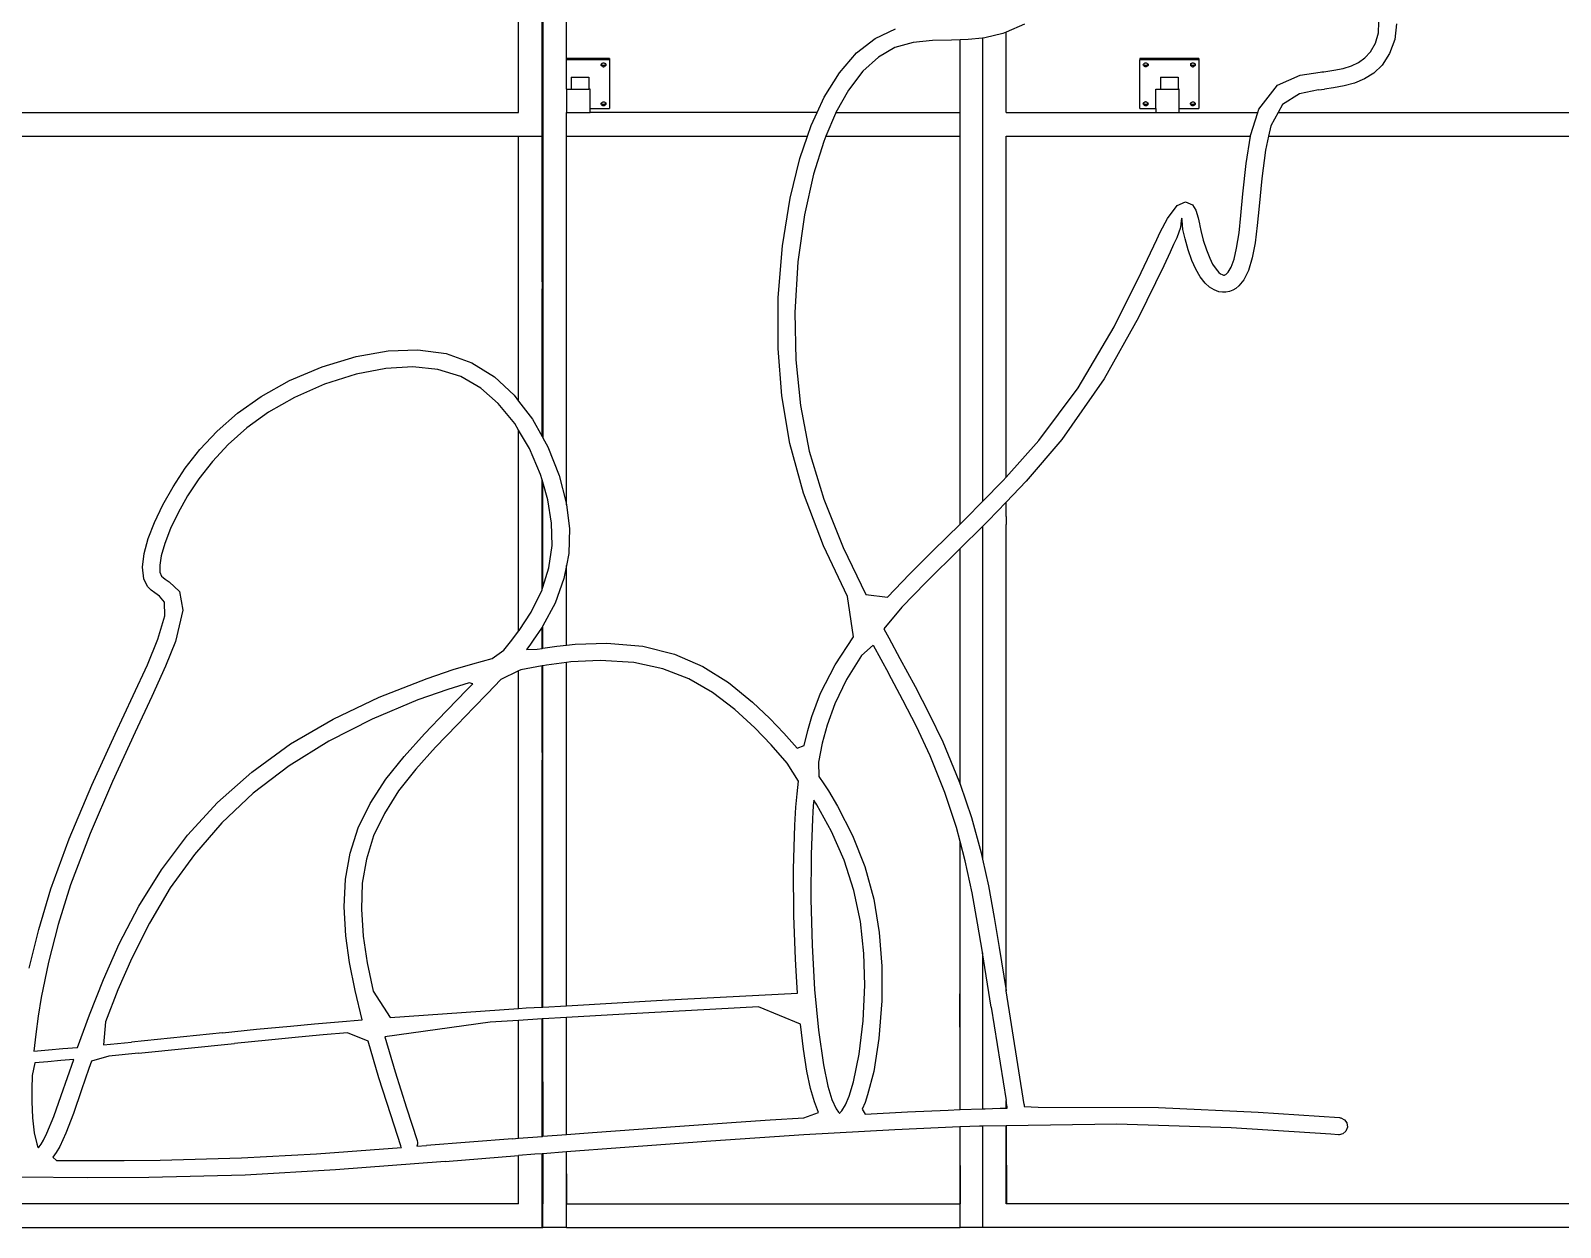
# Model space of a CAD drawing. Extents: x -1736 to 1778, y -667 to 1015.
# Drawn here: x -418 to 880, y -667 to 349 of the extents above; entities that cross this region are included whole.
import ezdxf

# ---------------------------------------------------------------- set-up
doc = ezdxf.new("R2010")
doc.units = 0
doc.layers.get('0').update_dxf_attribs({"linetype": 'CONTINUOUS'})

msp = doc.modelspace()

# ---------------------------------------------------------------- linework, layer by layer
for p, q in [((-4.1, 279.3), (-4.1, 995.1)), ((15.9, 259.3), (15.9, 995.1)), ((15.9, 259.3), (15.9, 995.1)), ((16.5, 801.3), (16.5, 3.3)), ((36.5, 325.1), (36.5, 781.3)), ((425.1, 354.3), (409.6, 347.6)), ((725.6, 347), (725.8, 356.2)), ((740.7, 354.6), (739.4, 341.3)), ((282.7, 330), (298.4, 342.3)), ((298.4, 342.3), (315.6, 350.3)), ((330.8, 338.8), (315.1, 334.5)), ((347, 340.4), (330.8, 338.8)), ((363.1, 340.8), (347, 340.4)), ((370.5, 341), (363.1, 340.8)), ((377.3, 341.3), (370.5, 341)), ((370.5, 279.3), (370.5, 341)), ((389.5, 342.5), (377.3, 341.3)), ((391.6, 342.7), (389.5, 342.5)), ((389.5, 342.5), (389.5, -50.9)), ((406.7, 346.4), (391.6, 342.7)), ((409.5, 347.6), (406.7, 346.4)), ((409.5, 279.3), (409.5, 347.6)), ((409.6, 347.6), (409.5, 347.6)), ((409.6, 279.3), (409.6, 347.6)), ((718.8, 330.9), (723.1, 338.3)), ((723.1, 338.3), (725.6, 347)), ((739.4, 341.3), (735, 329.4)), ((73, 325.1), (36.5, 325.1)), ((36.5, 324), (36.5, 325.1)), ((73, 325.1), (73, 324)), ((268.1, 313.1), (282.7, 330)), ((301.2, 326.5), (288.1, 314.6)), ((315.1, 334.5), (301.2, 326.5)), ((573, 325.1), (523, 325.1)), ((523, 325.1), (523, 324)), ((573, 325.1), (573, 324)), ((708.7, 321.8), (714.1, 325.7)), ((714.1, 325.7), (718.8, 330.9)), ((735, 329.4), (728.7, 319.7)), ((73, 324), (36.5, 324)), ((36.5, 299.3), (36.5, 324)), ((66, 320.1), (66.1, 320.4)), ((66, 320.1), (66, 319.7)), ((66.1, 319.2), (66, 319.7)), ((66.1, 320.5), (66.4, 320.9)), ((66.1, 320.4), (66.1, 320.5)), ((66.4, 320), (66.1, 320.4)), ((66.1, 320.4), (66.1, 320.4)), ((66.4, 318.9), (66.1, 319.2)), ((66.4, 320.9), (66.8, 321.2)), ((66.8, 319.7), (66.4, 320)), ((66.8, 318.6), (66.4, 318.9)), ((66.8, 321.2), (67.2, 321.4)), ((67.2, 319.5), (66.8, 319.7)), ((67.2, 318.3), (66.8, 318.6)), ((67.2, 321.4), (67.7, 321.5)), ((67.7, 319.4), (67.2, 319.5)), ((67.7, 318.2), (67.2, 318.3)), ((67.7, 321.5), (68.3, 321.5)), ((68.3, 319.4), (67.7, 319.4)), ((67.7, 318.2), (68.3, 318.2)), ((68.3, 321.5), (68.8, 321.4)), ((68.8, 319.5), (68.3, 319.4)), ((68.8, 318.3), (68.3, 318.2)), ((68.8, 321.4), (69.2, 321.2)), ((69.2, 319.7), (68.8, 319.5)), ((69.2, 318.6), (68.8, 318.3)), ((69.2, 321.2), (69.6, 320.9)), ((69.6, 320), (69.2, 319.7)), ((69.6, 318.9), (69.2, 318.6)), ((69.6, 320.9), (69.8, 320.5)), ((69.8, 320.4), (69.6, 320)), ((69.8, 319.2), (69.6, 318.9)), ((69.8, 320.5), (69.9, 320.4)), ((69.9, 320.4), (69.8, 320.4)), ((70, 319.7), (69.8, 319.2)), ((69.9, 320.4), (70, 320.1)), ((70, 320.1), (70, 319.7)), ((73, 324), (73, 282.7)), ((255.2, 292.3), (268.1, 313.1)), ((288.1, 314.6), (275.8, 298.4)), ((573, 324), (523, 324)), ((523, 282.7), (523, 324)), ((526, 319.9), (526.1, 320.3)), ((526.1, 319.4), (526, 319.9)), ((526.1, 320.3), (526.2, 320.4)), ((526.3, 319), (526.1, 319.4)), ((526.2, 320.4), (526.3, 320.7)), ((526.3, 320.2), (526.2, 320.4)), ((526.3, 320.7), (526.6, 321)), ((526.6, 319.8), (526.3, 320.2)), ((526.6, 318.7), (526.3, 319)), ((526.6, 321), (527, 321.3)), ((527, 319.6), (526.6, 319.8)), ((527, 318.4), (526.6, 318.7)), ((527, 321.3), (527.5, 321.5)), ((527.5, 319.4), (527, 319.6)), ((527.5, 318.3), (527, 318.4)), ((527.5, 321.5), (528, 321.5)), ((528, 319.3), (527.5, 319.4)), ((528, 318.2), (527.5, 318.3)), ((528, 321.5), (528.5, 321.5)), ((528.5, 319.4), (528, 319.3)), ((528.5, 318.3), (528, 318.2)), ((528.5, 321.5), (529, 321.3)), ((529, 319.6), (528.5, 319.4)), ((529, 318.4), (528.5, 318.3)), ((529, 321.3), (529.4, 321)), ((529.4, 319.8), (529, 319.6)), ((529.4, 318.7), (529, 318.4)), ((529.4, 321), (529.8, 320.7)), ((529.8, 320.2), (529.4, 319.8)), ((529.8, 319), (529.4, 318.7)), ((529.8, 320.7), (529.9, 320.4)), ((529.9, 320.4), (529.8, 320.2)), ((530, 319.4), (529.8, 319)), ((529.9, 320.4), (530, 320.3)), ((530, 320.3), (530, 319.9)), ((530, 319.9), (530, 319.4)), ((566, 320.1), (566.2, 320.4)), ((566, 320.1), (566, 319.7)), ((566.2, 319.2), (566, 319.7)), ((566.2, 320.5), (566.4, 320.9)), ((566.2, 320.4), (566.2, 320.5)), ((566.4, 320), (566.2, 320.4)), ((566.2, 320.4), (566.2, 320.4)), ((566.4, 318.9), (566.2, 319.2)), ((566.4, 320.9), (566.8, 321.2)), ((566.8, 319.7), (566.4, 320)), ((566.8, 318.6), (566.4, 318.9)), ((566.8, 321.2), (567.3, 321.4)), ((567.3, 319.5), (566.8, 319.7)), ((567.3, 318.3), (566.8, 318.6)), ((567.3, 321.4), (567.8, 321.5)), ((567.8, 319.4), (567.3, 319.5)), ((567.8, 318.2), (567.3, 318.3)), ((567.8, 321.5), (568.3, 321.5)), ((568.3, 319.4), (567.8, 319.4)), ((567.8, 318.2), (568.3, 318.2)), ((568.3, 321.5), (568.8, 321.4)), ((568.8, 319.5), (568.3, 319.4)), ((568.8, 318.3), (568.3, 318.2)), ((568.8, 321.4), (569.2, 321.2)), ((569.2, 319.7), (568.8, 319.5)), ((569.2, 318.6), (568.8, 318.3)), ((569.2, 321.2), (569.6, 320.9)), ((569.6, 320), (569.2, 319.7)), ((569.6, 318.9), (569.2, 318.6)), ((569.6, 320.9), (569.9, 320.5)), ((569.9, 320.4), (569.6, 320)), ((569.9, 319.2), (569.6, 318.9)), ((569.9, 320.5), (569.9, 320.4)), ((569.9, 320.4), (569.9, 320.4)), ((569.9, 320.4), (570, 320.1)), ((570, 319.7), (569.9, 319.2)), ((570, 320.1), (570, 319.7)), ((573, 324), (573, 282.7)), ((659.2, 311), (676.1, 313.6)), ((676.1, 313.6), (677.6, 313.8)), ((677.6, 313.8), (679.3, 314)), ((679.3, 314), (687.7, 315.2)), ((687.7, 315.2), (695.6, 316.8)), ((695.6, 316.8), (702.7, 319)), ((702.7, 319), (708.7, 321.8)), ((721.7, 312.9), (713.8, 307.9)), ((728.7, 319.7), (721.7, 312.9)), ((36.5, 299.3), (36.5, 279.3)), ((36.5, 299.3), (40.5, 299.3)), ((40.5, 309.5), (55.5, 309.5)), ((40.5, 309.5), (40.5, 299.3)), ((40.5, 299.3), (55.5, 299.3)), ((55.5, 309.5), (55.5, 299.3)), ((56.5, 299.3), (55.5, 299.3)), ((56.5, 282.7), (56.5, 299.3)), ((536.5, 299.3), (540.5, 299.3)), ((536.5, 282.7), (536.5, 299.3)), ((540.5, 309.5), (555.5, 309.5)), ((540.5, 309.5), (540.5, 299.3)), ((540.5, 299.3), (555.5, 299.3)), ((555.5, 309.5), (555.5, 299.3)), ((556.5, 299.3), (555.5, 299.3)), ((556.5, 282.7), (556.5, 299.3)), ((624, 282.3), (639.8, 302.5)), ((639.8, 302.5), (659.2, 311)), ((674.6, 298.7), (658.5, 295.3)), ((674.6, 298.7), (679.7, 299.3)), ((687.4, 300.3), (679.7, 299.3)), ((696.5, 302), (687.4, 300.3)), ((705.3, 304.3), (696.5, 302)), ((713.8, 307.9), (705.3, 304.3)), ((66, 286.9), (66.1, 287.3)), ((66, 286.9), (66, 286.5)), ((66.2, 286), (66, 286.5)), ((66.1, 287.4), (66.3, 287.7)), ((66.2, 287.2), (66.1, 287.4)), ((66.1, 287.3), (66.1, 287.4)), ((66.5, 286.8), (66.2, 287.2)), ((66.5, 285.7), (66.2, 286)), ((66.3, 287.7), (66.7, 288)), ((66.9, 286.5), (66.5, 286.8)), ((66.9, 285.4), (66.5, 285.7)), ((66.7, 288), (67.1, 288.3)), ((67.4, 286.3), (66.9, 286.5)), ((67.1, 288.3), (67.6, 288.4)), ((67.9, 286.3), (67.4, 286.3)), ((67.6, 288.4), (68.1, 288.4)), ((68.4, 286.3), (67.9, 286.3)), ((68.1, 288.4), (68.6, 288.4)), ((68.9, 286.4), (68.4, 286.3)), ((68.6, 288.4), (69.1, 288.2)), ((69.3, 286.7), (68.9, 286.4)), ((69.1, 288.2), (69.5, 287.9)), ((69.7, 287), (69.3, 286.7)), ((69.7, 285.9), (69.3, 285.6)), ((69.5, 287.9), (69.8, 287.5)), ((69.9, 287.3), (69.7, 287)), ((69.9, 286.3), (69.7, 285.9)), ((69.8, 287.5), (69.9, 287.3)), ((69.9, 287.3), (70, 287.1)), ((70, 286.7), (69.9, 286.3)), ((70, 287.1), (70, 286.7)), ((249.2, 279.3), (255.2, 292.3)), ((275.8, 298.4), (265.1, 279.3)), ((526, 286.7), (526.1, 287.1)), ((526.1, 286.3), (526, 286.7)), ((526.1, 287.1), (526.2, 287.3)), ((526.4, 285.9), (526.1, 286.3)), ((526.2, 287.5), (526.5, 287.9)), ((526.2, 287.3), (526.2, 287.5)), ((526.4, 287), (526.2, 287.3)), ((526.7, 286.7), (526.4, 287)), ((526.7, 285.6), (526.4, 285.9)), ((526.5, 287.9), (526.9, 288.2)), ((527.1, 286.4), (526.7, 286.7)), ((526.9, 288.2), (527.4, 288.4)), ((527.6, 286.3), (527.1, 286.4)), ((527.4, 288.4), (527.9, 288.4)), ((528.1, 286.3), (527.6, 286.3)), ((528.4, 288.4), (527.9, 288.4)), ((528.7, 286.3), (528.1, 286.3)), ((528.4, 288.4), (528.9, 288.3)), ((529.1, 286.5), (528.7, 286.3)), ((528.9, 288.3), (529.4, 288)), ((529.5, 286.8), (529.1, 286.5)), ((529.5, 285.7), (529.1, 285.4)), ((529.4, 288), (529.7, 287.7)), ((529.8, 287.2), (529.5, 286.8)), ((529.8, 286), (529.5, 285.7)), ((529.7, 287.7), (529.9, 287.4)), ((529.9, 287.4), (529.8, 287.2)), ((530, 286.5), (529.8, 286)), ((529.9, 287.4), (529.9, 287.3)), ((529.9, 287.3), (530, 286.9)), ((530, 286.5), (530, 286.9)), ((566, 286.9), (566.1, 287.3)), ((566, 286.9), (566.1, 286.5)), ((566.1, 287.3), (566.2, 287.4)), ((566.2, 286), (566.1, 286.5)), ((566.2, 287.4), (566.4, 287.7)), ((566.2, 287.2), (566.2, 287.4)), ((566.5, 286.8), (566.2, 287.2)), ((566.5, 285.7), (566.2, 286)), ((566.4, 287.7), (566.7, 288)), ((566.9, 286.5), (566.5, 286.8)), ((566.9, 285.4), (566.5, 285.7)), ((566.7, 288), (567.1, 288.3)), ((567.4, 286.3), (566.9, 286.5)), ((567.1, 288.3), (567.6, 288.4)), ((567.9, 286.3), (567.4, 286.3)), ((567.6, 288.4), (568.1, 288.4)), ((568.4, 286.3), (567.9, 286.3)), ((568.1, 288.4), (568.7, 288.4)), ((568.9, 286.4), (568.4, 286.3)), ((568.7, 288.4), (569.1, 288.2)), ((569.4, 286.7), (568.9, 286.4)), ((569.1, 288.2), (569.5, 287.9)), ((569.7, 287), (569.4, 286.7)), ((569.7, 285.9), (569.4, 285.6)), ((569.5, 287.9), (569.8, 287.5)), ((569.9, 287.3), (569.7, 287)), ((569.9, 286.3), (569.7, 285.9)), ((569.8, 287.5), (569.9, 287.3)), ((569.9, 287.3), (570, 287.1)), ((570, 286.7), (569.9, 286.3)), ((570, 287.1), (570, 286.7)), ((644, 286.1), (640.3, 279.3)), ((658.5, 295.3), (644, 286.1)), ((-461.9, 279.3), (-4.1, 279.3)), ((36.5, 259.3), (36.5, 279.3)), ((36.5, 279.3), (56.5, 279.3)), ((56.5, 282.7), (73, 282.7)), ((56.5, 279.3), (56.5, 282.7)), ((249.2, 279.3), (56.5, 279.3)), ((67.4, 285.2), (66.9, 285.4)), ((67.9, 285.1), (67.4, 285.2)), ((68.4, 285.2), (67.9, 285.1)), ((68.9, 285.3), (68.4, 285.2)), ((69.3, 285.6), (68.9, 285.3)), ((244.2, 268.4), (249.2, 279.3)), ((264.7, 278.6), (256.6, 259.3)), ((265.1, 279.3), (264.7, 278.6)), ((265.1, 279.3), (370.5, 279.3)), ((370.5, 259.3), (370.5, 279.3)), ((409.5, 279.3), (409.6, 279.3)), ((409.6, 279.3), (536.5, 279.3)), ((523, 282.7), (536.5, 282.7)), ((527.1, 285.3), (526.7, 285.6)), ((527.6, 285.2), (527.1, 285.3)), ((528.1, 285.1), (527.6, 285.2)), ((528.7, 285.2), (528.1, 285.1)), ((529.1, 285.4), (528.7, 285.2)), ((536.5, 282.7), (536.5, 279.3)), ((536.5, 279.3), (556.5, 279.3)), ((556.5, 282.7), (573, 282.7)), ((556.5, 279.3), (556.5, 282.7)), ((556.5, 279.3), (623.1, 279.3)), ((567.4, 285.2), (566.9, 285.4)), ((567.9, 285.1), (567.4, 285.2)), ((568.4, 285.2), (567.9, 285.1)), ((568.9, 285.3), (568.4, 285.2)), ((569.4, 285.6), (568.9, 285.3)), ((617, 260), (623.1, 279.3)), ((623.1, 279.3), (624, 282.3)), ((640.3, 279.3), (634.2, 268)), ((640.3, 279.3), (1684, 279.3)), ((241.1, 259.3), (244.2, 268.4)), ((616.9, 259.3), (617, 260)), ((634.2, 268), (632.2, 259.3)), ((-1239.7, 259.3), (-4.1, 259.3)), ((-4.1, 34.5), (-4.1, 259.3)), ((-4.1, 259.3), (15.9, 259.3)), ((15.9, 136.5), (15.9, 259.3)), ((36.5, 259.3), (241.1, 259.3)), ((36.5, -53.7), (36.5, 259.3)), ((234.6, 240.3), (241.1, 259.3)), ((254.8, 254.9), (246.2, 227.2)), ((256.6, 259.3), (254.8, 254.9)), ((256.6, 259.3), (370.5, 259.3)), ((370.5, -70.1), (370.5, 259.3)), ((409.5, -30.2), (409.5, 259.3)), ((409.6, 259.3), (409.5, 259.3)), ((409.6, 259.3), (616.9, 259.3)), ((409.6, -30.2), (409.6, 259.3)), ((613.2, 236.1), (616.9, 259.3)), ((629.6, 247.5), (626.5, 223.4)), ((632.2, 259.3), (629.6, 247.5)), ((632.2, 259.3), (1684, 259.3)), ((226.3, 206.6), (234.6, 240.3)), ((610.5, 210.3), (613.2, 236.1)), ((246.2, 227.2), (238.5, 192.6)), ((626.5, 223.4), (624.2, 199.9)), ((608.8, 192.1), (610.5, 210.3)), ((219.7, 166.3), (226.3, 206.6)), ((546.5, 189.5), (554.8, 200.4)), ((554.8, 200.4), (561.9, 203.5)), ((561.9, 203.5), (567.6, 201.1)), ((567.6, 201.1), (570.7, 196.4)), ((570.7, 196.4), (572.6, 189.9)), ((624.2, 199.9), (622.6, 183.6)), ((238.5, 192.6), (232.9, 152.7)), ((540.3, 177.7), (546.5, 189.5)), ((558.1, 187.6), (557.5, 181.7)), ((558.6, 189.6), (558.1, 187.6)), ((559, 188), (558.6, 189.6)), ((559.2, 184), (559, 188)), ((559.6, 180.2), (559.2, 184)), ((572.6, 189.9), (573.6, 185)), ((573.6, 185), (573.9, 183.2)), ((573.9, 183.2), (574.7, 179.3)), ((607.2, 177.2), (608.8, 192.1)), ((622.6, 183.6), (620.8, 168.7)), ((524.3, 143.5), (537.4, 171.6)), ((537.4, 171.6), (540.3, 177.7)), ((554.4, 173.1), (551.7, 167.5)), ((557.5, 181.7), (554.4, 173.1)), ((561.4, 172.2), (559.6, 180.2)), ((564, 162.9), (561.4, 172.2)), ((574.7, 179.3), (576.8, 171)), ((576.8, 171), (579.5, 162.7)), ((605.2, 164.2), (607.2, 177.2)), ((216.1, 122.5), (219.7, 166.3)), ((548.7, 160.9), (543.3, 149.3)), ((551.7, 167.5), (548.7, 160.9)), ((567.2, 153.7), (564, 162.9)), ((579.5, 162.7), (582.3, 155.7)), ((603, 154.8), (605.2, 164.2)), ((618.5, 156), (615.2, 145.2)), ((620.8, 168.7), (618.5, 156)), ((232.9, 152.7), (230.4, 109.7)), ((501.3, 97.5), (524.3, 143.5)), ((543.3, 149.3), (521.9, 105.3)), ((570.5, 146.4), (567.2, 153.7)), ((574.2, 140), (570.5, 146.4)), ((582.3, 155.7), (584.8, 150.6)), ((584.8, 150.6), (587.7, 146.4)), ((587.7, 146.4), (590.1, 143.7)), ((590.1, 143.7), (591.6, 142.5)), ((596.6, 142.4), (597.9, 143.8)), ((597.9, 143.8), (600.6, 148.2)), ((600.6, 148.2), (603, 154.8)), ((615.2, 145.2), (611.2, 137.3)), ((15.9, 136.5), (15.9, 136.5)), ((15.9, 136.4), (15.9, 136.5)), ((15.9, 136.2), (15.9, 136.4)), ((15.9, 135.9), (15.9, 136.2)), ((15.9, 135.7), (15.9, 135.9)), ((15.9, 135.7), (15.9, 135.3)), ((15.9, 135.3), (15.9, 135)), ((15.9, 135), (15.9, 134.6)), ((15.9, 134.6), (15.9, 134.2)), ((15.9, 134.2), (15.9, 133.7)), ((15.9, 133.7), (15.9, 133.3)), ((15.9, 133.3), (15.9, 132.8)), ((15.9, 132.8), (15.9, 132.4)), ((15.9, 132.4), (15.9, 131.9)), ((15.9, 131.9), (15.9, 131.6)), ((15.9, 131.6), (15.9, 131.1)), ((15.9, 131.1), (15.9, 130.8)), ((15.9, 130.8), (15.9, 130.4)), ((15.9, 130.4), (15.9, 130.2)), ((15.9, 130.2), (15.9, 129.9)), ((15.9, 129.9), (15.9, 129.8)), ((578.5, 134.6), (574.2, 140)), ((582.2, 131.2), (578.5, 134.6)), ((586, 128.8), (582.2, 131.2)), ((591.6, 142.5), (593, 141.8)), ((593, 141.8), (594, 141.4)), ((594, 141.4), (594.4, 141.4)), ((594.4, 141.4), (594.9, 141.4)), ((594.9, 141.4), (595.3, 141.6)), ((595.3, 141.6), (595.9, 141.9)), ((595.9, 141.9), (596.6, 142.4)), ((604.5, 130), (601.9, 128.5)), ((607.1, 132.2), (604.5, 130)), ((611.2, 137.3), (607.1, 132.2)), ((15.9, 129.8), (15.9, 129.6)), ((15.9, 129.6), (15.9, 129.6)), ((15.9, 4.3), (15.9, 129.6)), ((15.9, 4.4), (15.9, 129.6)), ((216.1, 79.2), (216.1, 122.5)), ((590.1, 127.3), (586, 128.8)), ((593.2, 126.8), (590.1, 127.3)), ((596.1, 126.8), (593.2, 126.8)), ((599.1, 127.4), (596.1, 126.8)), ((601.9, 128.5), (599.1, 127.4)), ((230.4, 109.7), (231.2, 69.5)), ((521.9, 105.3), (492.7, 53.2)), ((470.6, 45.8), (501.3, 97.5)), ((-114.8, 77.2), (-89.6, 78)), ((-89.6, 78), (-65.6, 74.8)), ((219.3, 38.9), (216.1, 79.2)), ((-170.9, 63.6), (-141.9, 72.4)), ((-141.9, 72.4), (-114.8, 77.2)), ((-65.6, 74.8), (-43.8, 66.9)), ((-43.8, 66.9), (-24.6, 54.9)), ((231.2, 69.5), (235.2, 30.7)), ((-198.4, 51.8), (-170.9, 63.6)), ((-141.8, 57.4), (-168.8, 48.8)), ((-116.6, 62.2), (-141.8, 57.4)), ((-93.9, 63.5), (-116.6, 62.2)), ((-72.5, 61.3), (-93.9, 63.5)), ((-53.2, 55.2), (-72.5, 61.3)), ((-36.2, 45.3), (-53.2, 55.2)), ((-24.6, 54.9), (-7.9, 39.4)), ((492.7, 53.2), (456.9, 1.8)), ((-222.5, 38.3), (-198.4, 51.8)), ((-168.8, 48.8), (-194.2, 37.6)), ((-21.3, 32.3), (-36.2, 45.3)), ((-7.9, 39.4), (-4.1, 34.5)), ((437.3, 0.9), (470.6, 45.8)), ((-242.6, 24.1), (-222.5, 38.3)), ((-194.2, 37.6), (-216.2, 25)), ((-7.4, 15.3), (-21.3, 32.3)), ((-4.1, 34.5), (7.7, 19.2)), ((226.1, -1.5), (219.3, 38.9)), ((235.2, 30.7), (242.6, -8.1)), ((-259.8, 9), (-242.6, 24.1)), ((-216.2, 25), (-234.6, 11.7)), ((-4.1, 9.8), (-7.4, 15.3)), ((7.7, 19.2), (15.9, 4.4)), ((-274.5, -6.7), (-259.8, 9)), ((-234.6, 11.7), (-250.4, -2.3)), ((-4.1, -160.9), (-4.1, 9.8)), ((5.1, -5.7), (-4.1, 9.8)), ((15.9, 4.4), (15.9, 4.3)), ((15.9, 4.3), (16.5, 3.3)), ((16.5, 3.3), (20.7, -4.3)), ((409.6, -30.2), (437.3, 0.9)), ((456.9, 1.8), (426.6, -33.5)), ((-287, -22.5), (-274.5, -6.7)), ((-250.4, -2.3), (-263.9, -16.8)), ((14.6, -28), (5.1, -5.7)), ((20.7, -4.3), (30.3, -28.8)), ((237.6, -43.8), (226.1, -1.5)), ((242.6, -8.1), (254.8, -48.8)), ((-297.3, -38.3), (-287, -22.5)), ((-263.9, -16.8), (-275.3, -31.5)), ((-306, -53.7), (-297.3, -38.3)), ((-275.3, -31.5), (-285, -46.1)), ((15.9, -32.4), (14.6, -28)), ((15.9, -125.4), (15.9, -32.4)), ((15.9, -32.5), (15.9, -32.4)), ((15.9, -125.3), (15.9, -32.5)), ((16.5, -34.5), (15.9, -32.5)), ((16.5, -123.4), (16.5, -34.5)), ((20.8, -49.4), (16.5, -34.5)), ((30.3, -28.8), (36.3, -51.8)), ((389.5, -50.9), (407, -33)), ((407, -33), (409.5, -30.2)), ((409.5, -30.2), (409.6, -30.2)), ((426.6, -33.5), (409.6, -51.3)), ((-285, -46.1), (-293, -60.3)), ((23.9, -69.1), (20.8, -49.4)), ((36.3, -51.8), (36.5, -53.7)), ((254.7, -88.4), (237.6, -43.8)), ((254.8, -48.8), (271.4, -89.9)), ((375.2, -65.5), (389.5, -50.9)), ((409.5, -51.3), (394.4, -67.1)), ((409.6, -51.3), (409.5, -51.3)), ((409.5, -63.4), (409.5, -51.3)), ((409.5, -63.4), (409.6, -51.3)), ((-313.1, -68.5), (-306, -53.7)), ((-293, -60.3), (-299.4, -73.8)), ((36.5, -53.7), (39, -73.6)), ((409.5, -63.4), (409.5, -63.6)), ((409.5, -63.6), (409.5, -63.9)), ((409.5, -63.9), (409.5, -64.5)), ((409.5, -64.5), (409.5, -70)), ((-318.4, -82.2), (-313.1, -68.5)), ((-299.4, -73.8), (-304.3, -86.3)), ((24.3, -88.2), (23.9, -69.1)), ((39, -73.6), (38.4, -95)), ((347.8, -92.5), (370.5, -70.1)), ((370.5, -70.1), (375.2, -65.5)), ((389.5, -71.9), (370.5, -90.7)), ((394.4, -67.1), (389.5, -71.9)), ((389.5, -71.9), (389.5, -354.5)), ((409.5, -70), (409.5, -70.3)), ((409.5, -70.4), (409.5, -70.3)), ((409.5, -465.9), (409.5, -70.4)), ((409.6, -466.1), (409.5, -70.4)), ((-321.8, -94.9), (-318.4, -82.2)), ((-304.3, -86.3), (-307.3, -96.9)), ((21.6, -107), (24.3, -88.2)), ((275, -131.3), (254.7, -88.4)), ((271.4, -89.9), (290.5, -129.6)), ((341.4, -119.5), (370.5, -90.7)), ((370.5, -290.7), (370.5, -90.7)), ((-323.2, -106.6), (-321.8, -94.9)), ((-307.3, -96.9), (-308.5, -104.8)), ((38.4, -95), (36.5, -105.2)), ((327.7, -112.5), (347.8, -92.5)), ((-322, -116.4), (-323.2, -106.6)), ((-318.9, -122.8), (-322, -116.4)), ((-308.5, -104.8), (-308.4, -110.7)), ((-308.4, -110.7), (-307, -114.1)), ((-307, -114.1), (-305.8, -115.4)), ((-305.8, -115.4), (-304.1, -116.6)), ((-304.1, -116.6), (-300.5, -118.9)), ((16.5, -123.4), (21.6, -107)), ((34.4, -116.2), (26.8, -137.2)), ((36.5, -105.2), (34.4, -116.2)), ((36.5, -172.8), (36.5, -105.2)), ((308.9, -132), (327.7, -112.5)), ((-315.9, -126), (-318.9, -122.8)), ((-312.7, -128.4), (-315.9, -126)), ((-308.8, -131), (-312.7, -128.4)), ((-300.5, -118.9), (-291.9, -127.2)), ((-291.9, -127.2), (-288.9, -143.1)), ((6.6, -144.6), (15.8, -125.8)), ((15.8, -125.8), (15.9, -125.4)), ((15.9, -125.3), (16.5, -123.4)), ((15.9, -125.4), (15.9, -125.3)), ((290.5, -129.6), (308.9, -132)), ((341.4, -119.5), (321.1, -140.4)), ((-304.6, -136.3), (-308.8, -131)), ((-304.4, -147.9), (-304.6, -136.3)), ((26.8, -137.2), (16.5, -156.2)), ((280.2, -165.7), (275, -131.3)), ((321.1, -140.4), (305.9, -158.9)), ((-310.2, -167.6), (-304.4, -147.9)), ((-288.9, -143.1), (-295.3, -169.5)), ((-3.6, -160.3), (6.6, -144.6)), ((-319.1, -189.3), (-310.2, -167.6)), ((-16.7, -176.9), (-9.9, -168.6)), ((-9.9, -168.6), (-4.1, -160.9)), ((-4.1, -160.9), (-3.6, -160.3)), ((8.4, -168.6), (5.5, -172.6)), ((15.4, -158.2), (8.4, -168.6)), ((15.9, -157.4), (15.4, -158.2)), ((16.5, -156.2), (15.9, -157.4)), ((15.9, -175.5), (15.9, -157.4)), ((15.9, -175.5), (15.9, -157.4)), ((15.9, -157.4), (15.9, -157.4)), ((16.5, -175.4), (16.5, -156.2)), ((264.4, -189.4), (280.2, -165.7)), ((305.9, -158.9), (310.1, -166.6)), ((310.1, -166.6), (319.5, -184)), ((-295.3, -169.5), (-303.7, -190.6)), ((-26.4, -184.1), (-16.7, -176.9)), ((5.5, -172.6), (2.5, -176.5)), ((2.5, -176.5), (11.8, -176.1)), ((11.8, -176.1), (15.9, -175.5)), ((15.9, -175.5), (16.5, -175.4)), ((15.9, -175.5), (15.9, -175.5)), ((16.5, -175.4), (28.3, -173.6)), ((28.3, -173.6), (36.5, -172.8)), ((36.5, -172.8), (44, -172)), ((44, -172), (70.8, -171)), ((70.8, -171), (101.3, -173.7)), ((101.3, -173.7), (128.2, -180.5)), ((128.2, -180.5), (152.1, -190.9)), ((286.8, -181.6), (274.1, -201.9)), ((296.7, -172.7), (286.8, -181.6)), ((296.7, -172.7), (309.7, -196.6)), ((-331, -215.4), (-319.1, -189.3)), ((-303.7, -190.6), (-315.2, -216.2)), ((-81.8, -200.9), (-59.7, -193.5)), ((-59.7, -193.5), (-42.9, -188.5)), ((-42.9, -188.5), (-26.4, -184.1)), ((-4.1, -194.6), (-19.2, -201.8)), ((-2.1, -193.6), (-4.1, -194.6)), ((-4.1, -481.2), (-4.1, -194.6)), ((15.9, -190.4), (-2.1, -193.6)), ((16.5, -190.2), (15.9, -190.4)), ((15.9, -190.4), (15.9, -190.4)), ((15.9, -263.5), (15.9, -190.4)), ((15.9, -263.5), (15.9, -190.4)), ((19.6, -189.7), (16.5, -190.2)), ((16.5, -468.7), (16.5, -190.2)), ((36.5, -187.5), (19.6, -189.7)), ((40.2, -187), (36.5, -187.5)), ((36.5, -478.8), (36.5, -187.5)), ((65.2, -185.7), (40.2, -187)), ((93.6, -187.4), (65.2, -185.7)), ((118.4, -192.7), (93.6, -187.4)), ((140.4, -201.3), (118.4, -192.7)), ((152.1, -190.9), (173.9, -204.5)), ((252.1, -213.5), (264.4, -189.4)), ((319.5, -184), (332.4, -207.8)), ((-122.4, -216.8), (-81.8, -200.9)), ((-55, -207.4), (-64.1, -210.3)), ((-46, -204.7), (-55, -207.4)), ((-49.1, -211.9), (-42.9, -205.5)), ((-42.9, -205.5), (-46, -204.7)), ((-19.2, -201.8), (-30.4, -213.7)), ((160.5, -213), (140.4, -201.3)), ((173.9, -204.5), (194.3, -221)), ((274.1, -201.9), (264.2, -222.6)), ((321.9, -219.5), (309.7, -196.6)), ((-346.3, -248.3), (-331, -215.4)), ((-315.2, -216.2), (-329.3, -246.5)), ((-161.4, -235.4), (-122.4, -216.8)), ((-89.5, -219.2), (-128.2, -235.4)), ((-64.1, -210.3), (-89.5, -219.2)), ((-65.5, -228.7), (-55.3, -218.3)), ((-55.3, -218.3), (-49.1, -211.9)), ((-30.4, -213.7), (-42, -225.7)), ((179.3, -227.4), (160.5, -213)), ((244.7, -233.2), (252.1, -213.5)), ((333.4, -241.7), (321.9, -219.5)), ((332.4, -207.8), (344.4, -230.9)), ((-84, -247.9), (-65.5, -228.7)), ((-42, -225.7), (-56.3, -240.3)), ((196.3, -242.9), (179.3, -227.4)), ((194.3, -221), (209.2, -235.1)), ((241.2, -245.3), (244.7, -233.2)), ((264.2, -222.6), (257.7, -240.6)), ((344.4, -230.9), (355.9, -254.8)), ((-329.3, -246.5), (-348.6, -288.4)), ((-197.6, -256.5), (-161.4, -235.4)), ((-128.2, -235.4), (-165.1, -254.1)), ((-56.3, -240.3), (-74.5, -259.2)), ((210.2, -257.3), (196.3, -242.9)), ((209.2, -235.1), (220.9, -247.3)), ((238.2, -257.8), (241.2, -245.3)), ((257.7, -240.6), (253.6, -255.9)), ((345.1, -266.7), (333.4, -241.7)), ((-366.2, -291.7), (-346.3, -248.3)), ((-230.5, -280.4), (-197.6, -256.5)), ((-165.1, -254.1), (-198.9, -275.1)), ((-101.3, -267.1), (-84, -247.9)), ((-74.5, -259.2), (-91.2, -277.9)), ((223.7, -272.8), (210.2, -257.3)), ((220.9, -247.3), (232.3, -260.2)), ((232.3, -260.2), (238.2, -257.8)), ((253.6, -255.9), (250.4, -272.1)), ((355.9, -254.8), (369.5, -287.8)), ((-116.8, -286.5), (-101.3, -267.1)), ((15.9, -263.5), (15.9, -263.5)), ((15.9, -263.6), (15.9, -263.5)), ((15.9, -263.8), (15.9, -263.6)), ((15.9, -263.8), (15.9, -264)), ((15.9, -264), (15.9, -264.3)), ((15.9, -264.3), (15.9, -264.6)), ((15.9, -264.6), (15.9, -265)), ((15.9, -265), (15.9, -265.4)), ((15.9, -265.4), (15.9, -265.8)), ((15.9, -265.8), (15.9, -266.2)), ((15.9, -266.2), (15.9, -266.7)), ((15.9, -266.7), (15.9, -267.1)), ((15.9, -267.1), (15.9, -267.7)), ((15.9, -267.7), (15.9, -268)), ((15.9, -268), (15.9, -268.5)), ((15.9, -268.5), (15.9, -268.9)), ((15.9, -268.9), (15.9, -269.3)), ((15.9, -269.3), (15.9, -269.6)), ((15.9, -269.6), (15.9, -269.9)), ((15.9, -269.9), (15.9, -270.1)), ((15.9, -270.1), (15.9, -270.3)), ((15.9, -270.3), (15.9, -270.4)), ((15.9, -270.4), (15.9, -270.4)), ((15.9, -479.9), (15.9, -270.4)), ((15.9, -479.9), (15.9, -270.4)), ((250.4, -272.1), (250.8, -284.3)), ((357.6, -297.9), (345.1, -266.7)), ((-259.5, -306.3), (-230.5, -280.4)), ((-198.9, -275.1), (-229.2, -298.4)), ((-91.2, -277.9), (-105.9, -296.5)), ((233.3, -288.1), (223.7, -272.8)), ((250.8, -284.3), (254.9, -290.4)), ((-385.4, -337.2), (-366.2, -291.7)), ((-348.6, -288.4), (-367.7, -332.6)), ((-229.2, -298.4), (-255.8, -323.5)), ((-130, -307.1), (-116.8, -286.5)), ((-105.9, -296.5), (-118, -315.6)), ((232.2, -299), (233.3, -288.1)), ((254.9, -290.4), (258.9, -296.5)), ((258.9, -296.5), (266.6, -309.4)), ((367.4, -327.6), (357.6, -297.9)), ((369.5, -287.8), (370.5, -290.7)), ((370.5, -290.7), (380.1, -319.1)), ((-284.9, -334), (-259.5, -306.3)), ((-140.1, -327.8), (-130, -307.1)), ((230.3, -325.6), (231.2, -310.3)), ((231.2, -310.3), (232.2, -299)), ((246, -309.1), (245.6, -314.5)), ((246.5, -304.3), (246, -309.1)), ((247.3, -305.6), (246.5, -304.3)), ((248.1, -306.9), (247.3, -305.6)), ((248.9, -308.2), (248.1, -306.9)), ((261.5, -330.9), (248.9, -308.2)), ((266.6, -309.4), (279.3, -334.2)), ((-255.8, -323.5), (-279.2, -350.3)), ((-118, -315.6), (-127.1, -334.7)), ((245.3, -320), (244.1, -350.3)), ((245.6, -314.5), (245.3, -320)), ((380.1, -319.1), (388.3, -348.9)), ((-400.9, -379.5), (-385.4, -337.2)), ((-367.7, -332.6), (-384.3, -376.1)), ((-307, -363.4), (-284.9, -334)), ((-147, -349.2), (-140.1, -327.8)), ((-127.1, -334.7), (-133.2, -354.3)), ((229.2, -362.8), (230.3, -325.6)), ((272.2, -355.2), (261.5, -330.9)), ((279.3, -334.2), (289.7, -360.7)), ((370.5, -339.4), (367.4, -327.6)), ((-279.2, -350.3), (-299.6, -378.8)), ((-151, -371.4), (-147, -349.2)), ((244.1, -350.3), (243.9, -388.4)), ((374.9, -355.9), (370.5, -339.4)), ((370.5, -468.7), (370.5, -339.4)), ((388.3, -348.9), (389.5, -354.5)), ((-326.2, -394.3), (-307, -363.4)), ((-133.2, -354.3), (-136.7, -374.8)), ((229.5, -402.1), (229.2, -362.8)), ((280.4, -380.9), (272.2, -355.2)), ((289.7, -360.7), (297.3, -388.4)), ((380.7, -383), (374.9, -355.9)), ((389.5, -354.5), (394.5, -377)), ((-384.3, -376.1), (-394.9, -409.7)), ((-152.2, -394.8), (-151, -371.4)), ((-136.7, -374.8), (-137.5, -396.7)), ((-411.3, -414.1), (-400.9, -379.5)), ((-299.6, -378.8), (-317.4, -408.6)), ((243.9, -388.4), (244.9, -427.3)), ((285.9, -407.4), (280.4, -380.9)), ((297.3, -388.4), (301.9, -416.7)), ((385.4, -408.7), (380.7, -383)), ((394.5, -377), (399.4, -403.8)), ((-342.9, -426.3), (-326.2, -394.3)), ((-150.7, -419.5), (-152.2, -394.8)), ((-137.5, -396.7), (-135.9, -419.8)), ((230.8, -439.3), (229.5, -402.1)), ((-419.3, -447), (-411.3, -414.1)), ((-394.9, -409.7), (-403.1, -441.9)), ((-317.4, -408.6), (-332.3, -438.3)), ((288.8, -434.4), (285.9, -407.4)), ((389.5, -433.3), (385.4, -408.7)), ((399.4, -403.8), (403.7, -429.4)), ((-356.3, -456.5), (-342.9, -426.3)), ((-147.5, -442.1), (-150.7, -419.5)), ((-135.9, -419.8), (-132.6, -442.4)), ((244.9, -427.3), (247.1, -465)), ((301.9, -416.7), (304.1, -445.1)), ((-332.3, -438.3), (-344.1, -465.4)), ((231.4, -449.1), (230.8, -439.3)), ((289.7, -461.2), (288.8, -434.4)), ((389.5, -433.8), (389.5, -433.3)), ((389.5, -433.8), (389.5, -566.2)), ((396.9, -479.9), (389.5, -433.8)), ((403.7, -429.4), (409.5, -465.9)), ((-403.1, -441.9), (-409.1, -471.7)), ((-142.7, -465.9), (-147.5, -442.1)), ((-132.6, -442.4), (-127.6, -466.4)), ((232, -458.7), (231.4, -449.1)), ((304.1, -445.1), (304.1, -474.6)), ((-368.1, -486.5), (-356.3, -456.5)), ((-344.1, -465.4), (-354.6, -492.4)), ((-136.7, -490.7), (-142.7, -465.9)), ((-127.6, -466.4), (-113, -488.8)), ((232.7, -468.2), (232, -458.7)), ((247.1, -465), (250.4, -499.6)), ((288.4, -491.6), (289.7, -461.2)), ((409.5, -465.9), (409.6, -466.1)), ((424.8, -562.6), (409.6, -466.1)), ((-409.1, -471.7), (-411.7, -487.7)), ((2.4, -480.7), (15.9, -479.9)), ((15.9, -479.9), (15.9, -479.9)), ((15.9, -479.9), (16.3, -479.9)), ((16.3, -479.9), (16.3, -468.7)), ((16.5, -468.7), (16.3, -468.7)), ((16.3, -479.9), (16.5, -479.9)), ((16.5, -479.9), (16.5, -468.7)), ((16.5, -479.9), (36.5, -478.8)), ((36.5, -478.8), (117.6, -474.1)), ((199.4, -479.8), (85.7, -485.8)), ((117.6, -474.1), (232.7, -468.2)), ((235, -494.3), (199.4, -479.8)), ((304.1, -474.6), (301.6, -506.5)), ((370.3, -496.9), (370.3, -468.7)), ((370.5, -468.7), (370.3, -468.7)), ((370.5, -496.9), (370.5, -468.7)), ((396.9, -479.9), (409.5, -559.3)), ((-411.7, -487.7), (-413.8, -502.9)), ((-378.5, -514.1), (-368.1, -486.5)), ((-354.6, -492.4), (-356.4, -512)), ((-177.4, -494.2), (-157, -492.4)), ((-157, -492.4), (-136.7, -490.7)), ((-28.1, -492.7), (-117.6, -505.2)), ((-113, -488.8), (-4.1, -481.2)), ((-4.1, -491.2), (-28.1, -492.7)), ((-4.1, -481.2), (2.4, -480.7)), ((15.9, -490), (-4.1, -491.2)), ((-4.1, -591.2), (-4.1, -491.2)), ((15.9, -589.7), (15.9, -490)), ((15.9, -496.9), (15.9, -490)), ((15.9, -490), (16.1, -589.7)), ((15.9, -490), (15.9, -490)), ((15.9, -490), (15.9, -490)), ((16.3, -490), (15.9, -490)), ((16.3, -496.9), (16.3, -490)), ((16.5, -490), (16.3, -490)), ((36.5, -488.8), (16.5, -490)), ((16.5, -496.9), (16.5, -490)), ((85.7, -485.8), (36.5, -488.8)), ((36.5, -588.1), (36.5, -488.8)), ((285, -519.9), (288.4, -491.6)), ((-413.8, -502.9), (-415.3, -517.3)), ((-255.4, -501.7), (-332.6, -509.6)), ((-255.4, -501.7), (-226.4, -498.8)), ((-226.4, -498.8), (-197.7, -496.1)), ((-190.8, -505.5), (-216.4, -507.9)), ((-197.7, -496.1), (-177.4, -494.2)), ((-170, -503.6), (-190.8, -505.5)), ((-149.2, -501.8), (-170, -503.6)), ((-131.8, -508.8), (-149.2, -501.8)), ((-117.6, -505.2), (-108.7, -535)), ((15.9, -496.9), (16, -589.7)), ((15.9, -589.7), (15.9, -496.9)), ((16.3, -496.9), (16.4, -589.6)), ((16.5, -496.9), (16.3, -496.9)), ((16.5, -589.6), (16.5, -496.9)), ((237.6, -515.6), (235, -494.3)), ((250.4, -499.6), (254.5, -529)), ((370.3, -496.9), (370.4, -567)), ((370.5, -496.9), (370.3, -496.9)), ((370.5, -566.9), (370.5, -496.9)), ((-415.3, -517.3), (-403.1, -516.3)), ((-403.1, -516.3), (-390.8, -515.2)), ((-390.8, -515.2), (-378.5, -514.1)), ((-356.4, -512), (-332.6, -509.6)), ((-326.6, -519), (-351.8, -521.5)), ((-326.6, -519), (-245.2, -510.7)), ((-216.4, -507.9), (-245.2, -510.7)), ((-122.6, -539.9), (-131.8, -508.8)), ((240.6, -534.4), (237.6, -515.6)), ((301.6, -506.5), (297.2, -534.5)), ((-414.5, -527.3), (-416.7, -538)), ((-403.6, -526.4), (-414.5, -527.3)), ((-392.6, -525.4), (-403.6, -526.4)), ((-381.6, -524.4), (-392.6, -525.4)), ((-392.1, -555), (-381.6, -524.4)), ((-368.7, -532.1), (-374.9, -550.1)), ((-366.5, -525.8), (-368.7, -532.1)), ((-351.8, -521.5), (-366.5, -525.8)), ((254.5, -529), (258.3, -547.1)), ((280, -543.5), (285, -519.9)), ((-416.7, -538), (-417.1, -549.5)), ((-112.6, -571.5), (-122.6, -539.9)), ((-108.7, -535), (-99.1, -565.4)), ((243.7, -548.9), (240.6, -534.4)), ((276.3, -555.6), (280, -543.5)), ((297.2, -534.5), (292.1, -554.4)), ((-417.1, -549.5), (-417.1, -560.1)), ((-398.5, -572.8), (-392.1, -555)), ((-374.9, -550.1), (-381.9, -570.2)), ((246.9, -560.3), (243.7, -548.9)), ((258.3, -547.1), (261.7, -558.4)), ((273.2, -562.9), (276.3, -555.6)), ((292.1, -554.4), (289.9, -560.9)), ((-417.1, -560.1), (-416.5, -574)), ((-381.9, -570.2), (-388.3, -586.9)), ((-99.1, -565.4), (-90.2, -593.1)), ((238, -573.8), (250.5, -569.3)), ((250.5, -569.3), (246.9, -560.3)), ((261.7, -558.4), (265.3, -566.2)), ((265.3, -566.2), (267.3, -569.1)), ((267.3, -569.1), (267.8, -569.7)), ((267.8, -569.7), (268.2, -570)), ((268.2, -570), (268.3, -570.1)), ((268.3, -570.1), (268.4, -569.9)), ((268.4, -569.9), (268.7, -569.5)), ((268.7, -569.5), (270.1, -568)), ((270.1, -568), (273.2, -562.9)), ((289.9, -560.9), (287.5, -566.6)), ((287.5, -566.6), (290, -570.8)), ((290, -570.8), (325.8, -568.9)), ((325.8, -568.9), (360.4, -567.3)), ((360.4, -567.3), (370.4, -567)), ((370.4, -567), (370.5, -566.9)), ((370.5, -566.9), (389.5, -566.2)), ((389.5, -566.2), (391.7, -566.2)), ((391.7, -566.2), (398.1, -566)), ((398.1, -566), (404.4, -565.8)), ((404.4, -565.8), (409.5, -565.6)), ((409.5, -565.6), (409.5, -559.3)), ((409.6, -559.5), (409.5, -559.3)), ((409.5, -565.6), (409.6, -565.6)), ((409.6, -565.6), (409.6, -559.5)), ((409.6, -560.1), (409.6, -559.5)), ((409.6, -560.1), (409.6, -565.6)), ((409.7, -560.3), (409.6, -560.1)), ((409.6, -565.6), (409.7, -565.6)), ((409.6, -565.6), (409.6, -565.6)), ((409.7, -560.3), (409.7, -565.6)), ((410.4, -564.7), (409.7, -560.3)), ((409.7, -565.6), (410.6, -565.6)), ((410.4, -565), (410.4, -564.7)), ((410.5, -565.3), (410.4, -565)), ((410.6, -565.6), (410.5, -565.3)), ((424.8, -562.6), (424.9, -563.5)), ((424.9, -563.5), (424.9, -564.4)), ((424.9, -564.4), (436.9, -565)), ((436.9, -565), (538.8, -565.3)), ((538.8, -565.3), (623.5, -569)), ((623.5, -569), (692.4, -573.7)), ((-416.5, -574), (-415.1, -586.6)), ((-404.3, -586.9), (-398.5, -572.8)), ((-104.1, -597.6), (-112.6, -571.5)), ((58.7, -586.4), (132.7, -580.9)), ((132.7, -580.9), (180.5, -577.5)), ((180.5, -577.5), (209.3, -575.6)), ((209.3, -575.6), (238, -573.8)), ((315.2, -584.1), (238, -588.5)), ((370.4, -581.7), (315.2, -584.1)), ((370.4, -581.7), (370.5, -646.9)), ((370.5, -581.7), (370.4, -581.7)), ((387, -581), (370.5, -581.7)), ((370.5, -646.9), (370.5, -581.7)), ((389.5, -580.9), (387, -581)), ((409.5, -580.7), (389.5, -580.9)), ((389.5, -580.9), (389.5, -666.9)), ((409.5, -646.9), (409.5, -580.7)), ((409.6, -580.7), (409.5, -580.7)), ((409.6, -646.9), (409.6, -580.7)), ((409.7, -580.7), (409.6, -580.7)), ((503.4, -579.4), (409.7, -580.7)), ((409.7, -580.7), (409.8, -646.9)), ((409.7, -580.7), (409.8, -646.9)), ((409.7, -580.7), (409.7, -580.7)), ((600.5, -582.4), (503.4, -579.4)), ((685.1, -587.9), (600.5, -582.4)), ((692.4, -573.7), (692.6, -573.7)), ((692.6, -573.7), (692.9, -573.8)), ((692.9, -573.8), (693.1, -573.8)), ((693.1, -573.8), (693.1, -573.8)), ((693.1, -573.8), (693.5, -573.9)), ((693.5, -573.9), (696.6, -575.5)), ((696.6, -575.5), (698.7, -578.3)), ((699.2, -581.8), (697.9, -585.2)), ((698.7, -578.3), (699.2, -581.8)), ((-415.1, -586.6), (-413, -595.9)), ((-413, -595.9), (-411.9, -598.9)), ((-410.9, -598.6), (-409.2, -596.2)), ((-409.2, -596.2), (-407.3, -593)), ((-407.3, -593), (-404.3, -586.9)), ((-388.3, -586.9), (-393.5, -598.2)), ((-89.9, -596.4), (-90.3, -598)), ((-90.2, -593.1), (-89.8, -594.8)), ((-89.8, -594.8), (-89.9, -596.4)), ((-9.4, -591.7), (-82.2, -597.5)), ((-9.4, -591.7), (-4.1, -591.2)), ((-4.1, -591.2), (15.9, -589.7)), ((15.9, -589.7), (15.9, -589.7)), ((15.9, -589.7), (16, -589.7)), ((16, -589.7), (16.1, -589.7)), ((16.1, -589.7), (16.4, -589.6)), ((16.4, -589.6), (16.5, -589.6)), ((16.5, -589.6), (36.5, -588.1)), ((36.5, -588.1), (58.7, -586.4)), ((159, -593.7), (82, -599.3)), ((238, -588.5), (159, -593.7)), ((691.6, -588.3), (685.1, -587.9)), ((691.8, -588.4), (691.6, -588.3)), ((692.1, -588.3), (691.8, -588.4)), ((692.1, -588.3), (692.1, -588.3)), ((692.3, -588.3), (692.1, -588.3)), ((695.4, -587.5), (692.3, -588.3)), ((697.9, -585.2), (695.4, -587.5)), ((-411.9, -598.9), (-411.6, -599.4)), ((-411.6, -599.4), (-410.9, -598.6)), ((-396.4, -603.3), (-399.3, -607.4)), ((-399.3, -607.4), (-396.1, -610.1)), ((-393.5, -598.2), (-396.4, -603.3)), ((-338.8, -610.1), (-308.2, -609.8)), ((-308.2, -609.8), (-239.2, -607.9)), ((-239.2, -607.9), (-175.7, -604.5)), ((-175.7, -604.5), (-103.4, -599.1)), ((-104.1, -597.7), (-104.1, -597.6)), ((-103.9, -598.2), (-104.1, -597.7)), ((-103.7, -598.7), (-103.9, -598.2)), ((-103.4, -599.1), (-103.7, -598.7)), ((-90.3, -598), (-82.2, -597.5)), ((-66.5, -610.9), (-4.1, -606)), ((9.6, -604.9), (-4.1, -606)), ((-4.1, -646.9), (-4.1, -606)), ((15.9, -604.4), (9.6, -604.9)), ((15.9, -646.9), (15.9, -604.4)), ((15.9, -666.9), (15.9, -604.4)), ((15.9, -604.4), (15.9, -604.4)), ((16, -604.4), (15.9, -604.4)), ((16, -604.4), (16.1, -646.9)), ((16.1, -604.4), (16, -604.4)), ((16.1, -604.4), (16.1, -646.9)), ((16.4, -604.4), (16.1, -604.4)), ((16.4, -604.4), (16.5, -646.9)), ((16.5, -604.4), (16.4, -604.4)), ((36.5, -602.8), (16.5, -604.4)), ((16.5, -646.9), (16.5, -604.4)), ((82, -599.3), (36.5, -602.8)), ((36.5, -621.6), (36.5, -602.8)), ((-396.1, -610.1), (-366.7, -610.2)), ((-366.7, -610.2), (-338.8, -610.1)), ((-236.1, -622.5), (-317.7, -624.6)), ((-159.5, -618.1), (-236.1, -622.5)), ((-66.5, -610.9), (-159.5, -618.1)), ((36.5, -621.6), (36.5, -646.9)), ((36.5, -646.9), (36.5, -621.6)), ((-370, -624.9), (-428, -624.3)), ((-317.7, -624.6), (-370, -624.9)), ((-4.1, -646.9), (-1239.5, -646.9)), ((15.9, -646.9), (16.1, -646.9)), ((16.1, -646.9), (16.1, -646.9)), ((16.1, -646.9), (16.5, -646.9)), ((16.5, -666.9), (16.5, -646.9)), ((36.5, -666.9), (36.5, -646.9)), ((36.5, -646.9), (36.5, -646.9)), ((36.5, -646.9), (370.5, -646.9)), ((370.5, -666.9), (370.5, -646.9)), ((409.8, -646.9), (409.5, -646.9)), ((1684, -646.9), (409.8, -646.9)), ((409.8, -646.9), (409.8, -646.9)), ((-1259, -666.9), (15.9, -666.9)), ((15.9, -666.9), (16.5, -666.9)), ((36.5, -666.9), (16.5, -666.9)), ((36.5, -666.9), (370.5, -666.9)), ((389.5, -666.9), (370.5, -666.9)), ((1704, -666.9), (389.5, -666.9))]:
    msp.add_line(p, q)

doc.saveas('drawing.dxf')
